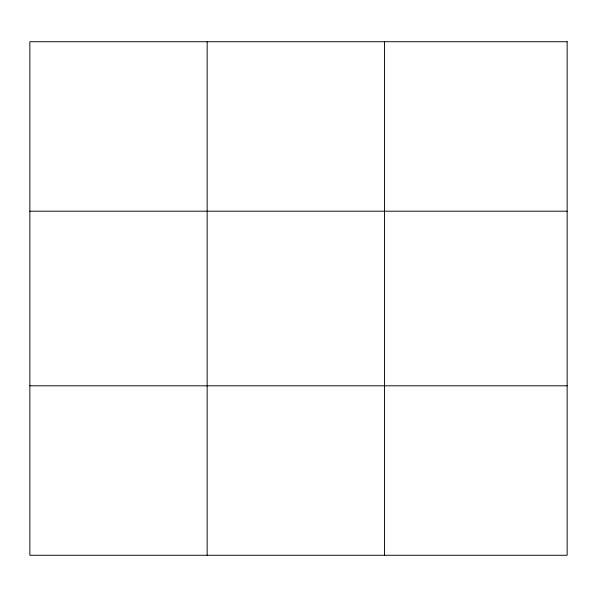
<?xml version="1.0" encoding="UTF-8"?>
<svg xmlns="http://www.w3.org/2000/svg" width="597" height="597" viewBox="0 0 597 597"><rect width="100%" height="100%" fill="white"/><g stroke="black" fill="none" stroke-linecap="round" stroke-linejoin="round"><path stroke-width="0.9" d="M207.159 555.27L207.159 41.73M384.468 555.27L384.468 41.73M29.85 211.196L567.15 211.196M29.85 385.804L567.15 385.804M567.15 41.73L567.15 555.27L29.85 555.27L29.85 41.73L567.15 41.73"/></g></svg>
